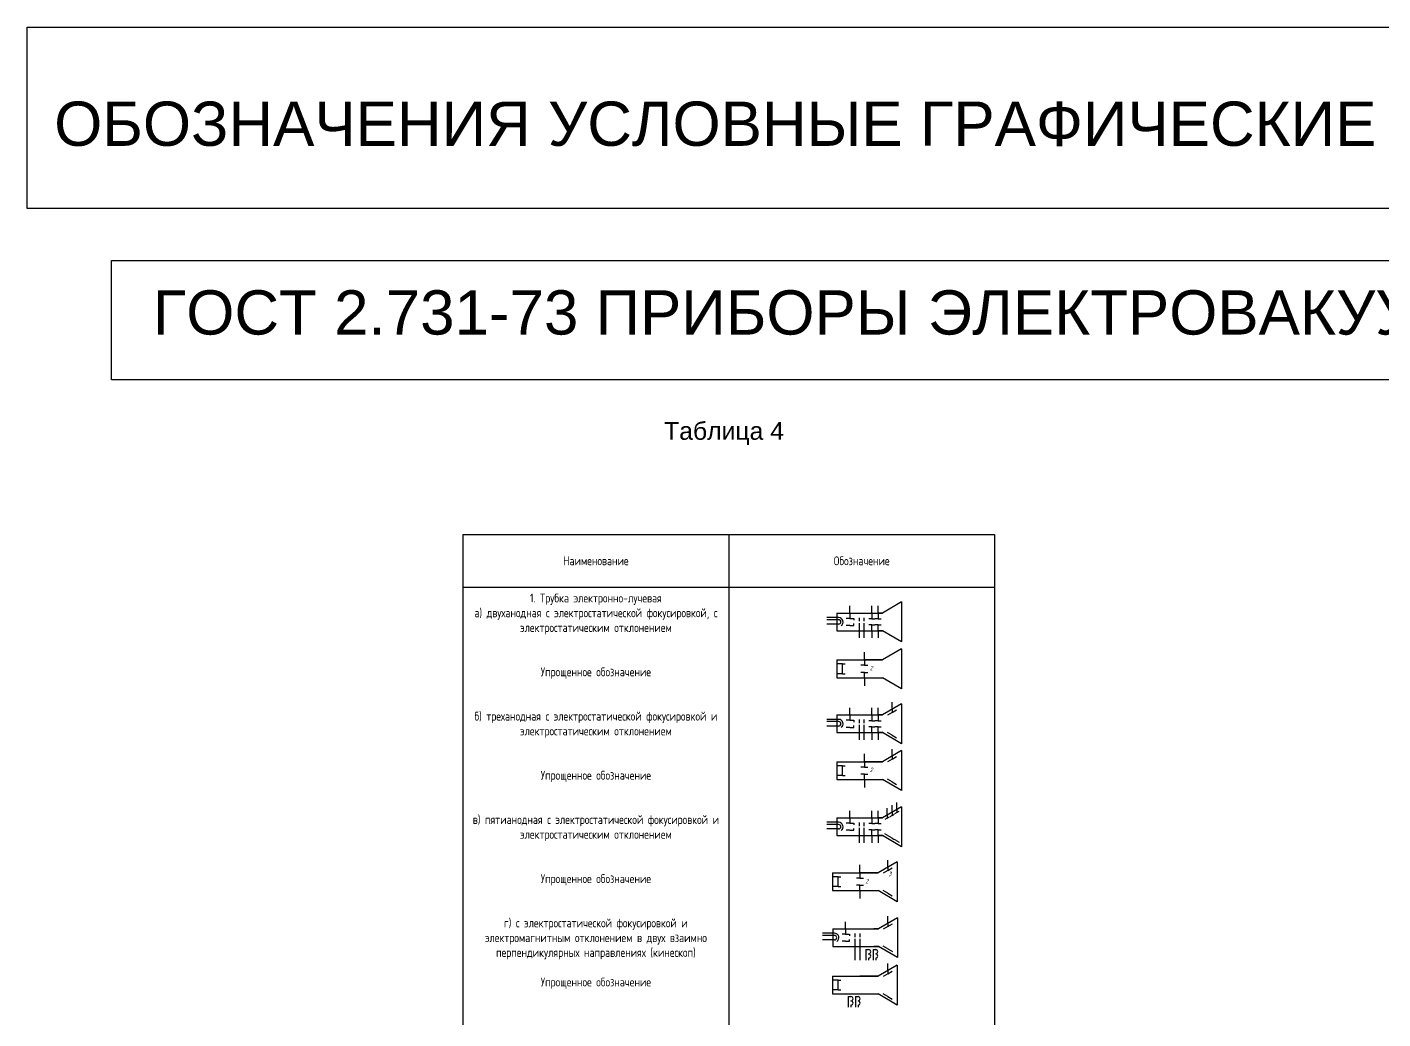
# Model space of a CAD drawing. Header units: millimetres. Extents: x -33 to 3443, y 207 to 2353.
# Drawn here: x 1912 to 2677, y 1793 to 2353 of the extents above; entities that cross this region are included whole.
import ezdxf

# ---------------------------------------------------------------- set-up
doc = ezdxf.new("R2010")
doc.units = ezdxf.units.MM
doc.styles.get("Standard").update_dxf_attribs({"font": 'arial.ttf'})

msp = doc.modelspace()

# ---------------------------------------------------------------- hatches: boundary and pattern name
h = msp.add_hatch()
h.set_pattern_fill('ANGLE', color=256)
h.set_pattern_definition([(0, (-683.602, -0.808), (0, 6.985), [5.08, -1.905]), (90, (-683.602, -0.808), (-6.985, 4e-16), [5.08, -1.905])])
h.paths.add_polyline_path([(2411.65, 2011.74, -0.010761), (2411.78, 2011.51), (2412.04, 2011.51, 0.584546)])
h.paths.add_polyline_path([(2411.78, 2011.51, 0.010761), (2411.65, 2011.74, 0.262191), (2411.52, 2011.51, 0.267949), (2411.65, 2011.29)])
h.paths.add_polyline_path([(2411.78, 2011.51), (2411.65, 2011.29, 0.262191), (2411.91, 2011.29, 0.010761)])
h.paths.add_polyline_path([(2412.04, 2011.51), (2411.78, 2011.51, -0.010761), (2411.91, 2011.29, 0.273724)])
h = msp.add_hatch()
h.set_pattern_fill('ANGLE', color=256)
h.set_pattern_definition([(0, (-564.516, 65.4206), (0, 6.985), [5.08, -1.905]), (90, (-564.516, 65.4206), (-6.985, 4e-16), [5.08, -1.905])])
h.paths.add_polyline_path([(2412.64, 1989.21, 1), (2412.12, 1989.21, 1)])

# ---------------------------------------------------------------- linework, layer by layer
for p, q in [((2158.26, 2066.93), (2458.26, 2066.93)), ((2158.26, 2066.93), (2158.26, 658.87)), ((2308.26, 2066.93), (2308.26, 658.87)), ((2458.26, 2066.93), (2458.26, 658.87)), ((2458.26, 2036.93), (2158.26, 2036.93)), ((2405.76, 2028.82), (2395.01, 2022.57)), ((2405.76, 2028.82), (2405.76, 2006.32)), ((2370.26, 2020.07), (2363.51, 2020.07)), ((2369.26, 2022.57), (2395.01, 2022.57)), ((2369.26, 2022.57), (2369.26, 2012.57)), ((2369.26, 2022.57), (2376.51, 2022.57)), ((2376.51, 2022.57), (2376.51, 2026.57)), ((2376.51, 2022.57), (2376.51, 2019.57)), ((2381.76, 2019.92), (2381.76, 2017.92)), ((2384.51, 2019.92), (2384.51, 2017.92)), ((2389.01, 2022.57), (2389.01, 2026.57)), ((2389.01, 2022.57), (2389.01, 2019.32)), ((2392.51, 2022.57), (2392.51, 2026.57)), ((2395.01, 2022.57), (2392.51, 2022.57)), ((2392.51, 2022.57), (2392.51, 2019.32)), ((2370.26, 2018.82), (2363.51, 2018.82)), ((2370.26, 2016.32), (2363.51, 2016.32)), ((2369.26, 2012.57), (2395.01, 2012.57)), ((2376.51, 2019.57), (2374.51, 2019.57)), ((2376.51, 2019.57), (2374.51, 2019.57)), ((2376.51, 2015.57), (2374.51, 2015.57)), ((2376.51, 2019.57), (2378.76, 2019.57)), ((2376.51, 2019.57), (2378.76, 2019.57)), ((2376.51, 2015.57), (2378.76, 2015.57)), ((2378.76, 2019.57), (2378.76, 2018.57)), ((2378.76, 2019.57), (2378.76, 2018.57)), ((2378.76, 2015.57), (2378.76, 2016.57)), ((2381.76, 2016.92), (2381.76, 2008.57)), ((2384.51, 2016.92), (2384.51, 2008.57)), ((2389.01, 2019.32), (2387.26, 2019.32)), ((2389.01, 2015.82), (2387.26, 2015.82)), ((2389.01, 2019.32), (2390.76, 2019.32)), ((2389.01, 2012.57), (2389.01, 2015.82)), ((2389.01, 2015.82), (2390.76, 2015.82)), ((2389.01, 2012.57), (2389.01, 2008.57)), ((2392.51, 2019.32), (2390.76, 2019.32)), ((2392.51, 2015.82), (2390.76, 2015.82)), ((2392.51, 2019.32), (2394.26, 2019.32)), ((2392.51, 2012.57), (2392.51, 2015.82)), ((2392.51, 2015.82), (2394.26, 2015.82)), ((2395.01, 2012.57), (2392.51, 2012.57)), ((2392.51, 2012.57), (2392.51, 2008.57)), ((2405.76, 2006.32), (2395.01, 2012.57)), ((2384.76, 1996.06), (2384.76, 2000.56)), ((2405.76, 2002.31), (2395.01, 1996.06)), ((2405.76, 2002.31), (2405.76, 1979.81)), ((2369.26, 1996.06), (2395.01, 1996.06)), ((2369.26, 1996.06), (2369.26, 1986.06)), ((2372.51, 1993.81), (2369.26, 1993.81)), ((2372.51, 1988.31), (2372.51, 1993.81)), ((2372.51, 1993.81), (2374.01, 1993.81)), ((2384.76, 1993.06), (2382.76, 1993.06)), ((2395.01, 1996.06), (2384.76, 1996.06)), ((2384.76, 1996.06), (2384.76, 1993.06)), ((2384.76, 1993.06), (2386.76, 1993.06)), ((2372.51, 1988.31), (2369.26, 1988.31)), ((2369.26, 1986.06), (2395.01, 1986.06)), ((2372.51, 1988.31), (2374.01, 1988.31)), ((2384.76, 1989.06), (2382.76, 1989.06)), ((2384.76, 1986.06), (2384.76, 1989.06)), ((2384.76, 1989.06), (2386.76, 1989.06)), ((2384.76, 1986.06), (2384.76, 1981.56)), ((2405.76, 1979.81), (2395.01, 1986.06)), ((2376.51, 1965.05), (2376.51, 1969.05)), ((2389.01, 1965.05), (2389.01, 1969.05)), ((2392.51, 1965.05), (2392.51, 1969.05)), ((2405.76, 1971.3), (2395.01, 1965.05)), ((2400.39, 1966.42), (2397.79, 1964.91)), ((2400.39, 1968.17), (2400.39, 1972.17)), ((2400.39, 1968.17), (2400.39, 1966.42)), ((2400.39, 1966.42), (2402.98, 1967.93)), ((2405.76, 1971.3), (2405.76, 1948.8)), ((2405.76, 1971.3), (2405.76, 1969.8)), ((2405.76, 1971.3), (2405.76, 1969.55)), ((2370.26, 1962.55), (2363.51, 1962.55)), ((2370.26, 1961.3), (2363.51, 1961.3)), ((2370.26, 1958.8), (2363.51, 1958.8)), ((2369.26, 1965.05), (2395.01, 1965.05)), ((2369.26, 1965.05), (2369.26, 1955.05)), ((2369.26, 1965.05), (2376.51, 1965.05)), ((2376.51, 1962.05), (2374.51, 1962.05)), ((2376.51, 1962.05), (2374.51, 1962.05)), ((2376.51, 1965.05), (2376.51, 1962.05)), ((2376.51, 1962.05), (2378.76, 1962.05)), ((2376.51, 1962.05), (2378.76, 1962.05)), ((2378.76, 1962.05), (2378.76, 1961.05)), ((2378.76, 1962.05), (2378.76, 1961.05)), ((2378.76, 1958.05), (2378.76, 1959.05)), ((2381.76, 1962.4), (2381.76, 1960.4)), ((2381.76, 1959.4), (2381.76, 1951.05)), ((2384.51, 1962.4), (2384.51, 1960.4)), ((2384.51, 1959.4), (2384.51, 1951.05)), ((2389.01, 1961.8), (2387.26, 1961.8)), ((2389.01, 1965.05), (2389.01, 1961.8)), ((2389.01, 1961.8), (2390.76, 1961.8)), ((2392.51, 1961.8), (2390.76, 1961.8)), ((2395.01, 1965.05), (2392.51, 1965.05)), ((2392.51, 1965.05), (2392.51, 1961.8)), ((2392.51, 1961.8), (2394.26, 1961.8)), ((2369.26, 1955.05), (2395.01, 1955.05)), ((2376.51, 1958.05), (2374.51, 1958.05)), ((2376.51, 1958.05), (2378.76, 1958.05)), ((2389.01, 1958.3), (2387.26, 1958.3)), ((2389.01, 1955.05), (2389.01, 1958.3)), ((2389.01, 1958.3), (2390.76, 1958.3)), ((2389.01, 1955.05), (2389.01, 1951.05)), ((2392.51, 1958.3), (2390.76, 1958.3)), ((2392.51, 1955.05), (2392.51, 1958.3)), ((2392.51, 1958.3), (2394.26, 1958.3)), ((2395.01, 1955.05), (2392.51, 1955.05)), ((2392.51, 1955.05), (2392.51, 1951.05)), ((2405.76, 1948.8), (2395.01, 1955.05)), ((2400.39, 1953.67), (2397.79, 1955.18)), ((2400.39, 1953.67), (2402.98, 1952.16)), ((2405.76, 1944.91), (2395.01, 1938.66)), ((2400.39, 1941.79), (2400.39, 1945.79)), ((2405.76, 1944.91), (2405.76, 1922.41)), ((2369.26, 1938.66), (2395.01, 1938.66)), ((2369.26, 1938.66), (2369.26, 1928.66)), ((2372.51, 1936.41), (2369.26, 1936.41)), ((2372.51, 1930.91), (2372.51, 1936.41)), ((2372.51, 1936.41), (2374.01, 1936.41)), ((2384.76, 1938.66), (2384.76, 1943.16)), ((2395.01, 1938.66), (2384.76, 1938.66)), ((2384.76, 1938.66), (2384.76, 1935.66)), ((2400.39, 1940.04), (2397.79, 1938.53)), ((2400.39, 1941.79), (2400.39, 1940.04)), ((2400.39, 1940.04), (2402.98, 1941.54)), ((2372.51, 1930.91), (2369.26, 1930.91)), ((2369.26, 1928.66), (2395.01, 1928.66)), ((2372.51, 1930.91), (2374.01, 1930.91)), ((2384.76, 1935.66), (2382.76, 1935.66)), ((2384.76, 1931.66), (2382.76, 1931.66)), ((2384.76, 1935.66), (2386.76, 1935.66)), ((2384.76, 1928.66), (2384.76, 1931.66)), ((2384.76, 1931.66), (2386.76, 1931.66)), ((2384.76, 1928.66), (2384.76, 1924.16)), ((2405.76, 1922.41), (2395.01, 1928.66)), ((2400.39, 1927.29), (2397.79, 1928.79)), ((2400.39, 1927.29), (2402.98, 1925.78)), ((2405.76, 1913.19), (2395.01, 1906.94)), ((2400.39, 1910.06), (2400.39, 1914.06)), ((2403.14, 1911.66), (2403.14, 1915.66)), ((2405.76, 1913.19), (2405.76, 1890.69)), ((2369.26, 1906.94), (2395.01, 1906.94)), ((2369.26, 1906.94), (2369.26, 1896.94)), ((2369.26, 1906.94), (2376.51, 1906.94)), ((2376.51, 1906.94), (2376.51, 1910.94)), ((2376.51, 1906.94), (2376.51, 1903.94)), ((2389.01, 1906.94), (2389.01, 1910.94)), ((2389.01, 1906.94), (2389.01, 1903.69)), ((2392.51, 1906.94), (2392.51, 1910.94)), ((2395.01, 1906.94), (2392.51, 1906.94)), ((2392.51, 1906.94), (2392.51, 1903.69)), ((2397.64, 1906.71), (2396.34, 1905.96)), ((2397.64, 1908.46), (2397.64, 1912.46)), ((2397.64, 1908.46), (2397.64, 1906.71)), ((2397.64, 1906.71), (2398.93, 1907.47)), ((2400.39, 1908.31), (2399.09, 1907.56)), ((2400.39, 1910.06), (2400.39, 1908.31)), ((2400.39, 1908.31), (2401.68, 1909.07)), ((2403.14, 1909.91), (2401.84, 1909.16)), ((2403.14, 1911.66), (2403.14, 1909.91)), ((2403.14, 1909.91), (2404.43, 1910.67)), ((2370.26, 1904.44), (2363.51, 1904.44)), ((2370.26, 1903.19), (2363.51, 1903.19)), ((2370.26, 1900.69), (2363.51, 1900.69)), ((2376.51, 1903.94), (2374.51, 1903.94)), ((2376.51, 1903.94), (2374.51, 1903.94)), ((2376.51, 1899.94), (2374.51, 1899.94)), ((2376.51, 1903.94), (2378.76, 1903.94)), ((2376.51, 1903.94), (2378.76, 1903.94)), ((2376.51, 1899.94), (2378.76, 1899.94)), ((2378.76, 1903.94), (2378.76, 1902.94)), ((2378.76, 1903.94), (2378.76, 1902.94)), ((2378.76, 1899.94), (2378.76, 1900.94)), ((2381.76, 1904.29), (2381.76, 1902.29)), ((2381.76, 1901.29), (2381.76, 1892.94)), ((2384.51, 1904.29), (2384.51, 1902.29)), ((2384.51, 1901.29), (2384.51, 1892.94)), ((2389.01, 1903.69), (2387.26, 1903.69)), ((2389.01, 1900.19), (2387.26, 1900.19)), ((2389.01, 1903.69), (2390.76, 1903.69)), ((2389.01, 1896.94), (2389.01, 1900.19)), ((2389.01, 1900.19), (2390.76, 1900.19)), ((2392.51, 1903.69), (2390.76, 1903.69)), ((2392.51, 1900.19), (2390.76, 1900.19)), ((2392.51, 1903.69), (2394.26, 1903.69)), ((2392.51, 1896.94), (2392.51, 1900.19)), ((2392.51, 1900.19), (2394.26, 1900.19)), ((2397.64, 1897.16), (2396.34, 1897.92)), ((2369.26, 1896.94), (2395.01, 1896.94)), ((2389.01, 1896.94), (2389.01, 1892.94)), ((2395.01, 1896.94), (2392.51, 1896.94)), ((2392.51, 1896.94), (2392.51, 1892.94)), ((2405.76, 1890.69), (2395.01, 1896.94)), ((2397.64, 1897.16), (2398.93, 1896.41)), ((2400.39, 1895.56), (2399.09, 1896.32)), ((2400.39, 1895.56), (2401.68, 1894.81)), ((2403.14, 1893.96), (2401.84, 1894.72)), ((2403.14, 1893.96), (2404.43, 1893.21)), ((2397.93, 1879.01), (2397.93, 1883.01)), ((2366.8, 1875.88), (2392.55, 1875.88)), ((2366.8, 1875.88), (2366.8, 1865.88)), ((2382.3, 1875.88), (2382.3, 1880.38)), ((2392.55, 1875.88), (2382.3, 1875.88)), ((2382.3, 1875.88), (2382.3, 1872.88)), ((2403.3, 1882.13), (2392.55, 1875.88)), ((2397.93, 1877.26), (2395.33, 1875.75)), ((2397.93, 1879.01), (2397.93, 1877.26)), ((2397.93, 1877.26), (2400.52, 1878.77)), ((2403.3, 1882.13), (2403.3, 1859.63)), ((2370.05, 1873.63), (2366.8, 1873.63)), ((2370.05, 1868.13), (2366.8, 1868.13)), ((2370.05, 1868.13), (2370.05, 1873.63)), ((2370.05, 1873.63), (2371.55, 1873.63)), ((2370.05, 1868.13), (2371.55, 1868.13)), ((2382.3, 1872.88), (2380.3, 1872.88)), ((2382.3, 1868.88), (2380.3, 1868.88)), ((2382.3, 1872.88), (2384.3, 1872.88)), ((2382.3, 1865.88), (2382.3, 1868.88)), ((2382.3, 1868.88), (2384.3, 1868.88)), ((2366.8, 1865.88), (2392.55, 1865.88)), ((2382.3, 1865.88), (2382.3, 1861.38)), ((2403.3, 1859.63), (2392.55, 1865.88)), ((2397.93, 1864.51), (2395.33, 1866.02)), ((2397.93, 1864.51), (2400.52, 1863)), ((2366.92, 1844.34), (2392.67, 1844.34)), ((2366.92, 1844.34), (2366.92, 1834.34)), ((2366.92, 1844.34), (2374.17, 1844.34)), ((2374.17, 1844.34), (2374.17, 1848.34)), ((2374.17, 1844.34), (2374.17, 1841.34)), ((2392.67, 1844.34), (2390.17, 1844.34)), ((2403.42, 1850.59), (2392.67, 1844.34)), ((2398.05, 1845.71), (2395.45, 1844.21)), ((2398.05, 1847.46), (2398.05, 1851.46)), ((2398.05, 1847.46), (2398.05, 1845.71)), ((2398.05, 1845.71), (2400.64, 1847.22)), ((2403.42, 1850.59), (2403.42, 1828.09)), ((2367.92, 1841.84), (2361.17, 1841.84)), ((2367.92, 1840.59), (2361.17, 1840.59)), ((2367.92, 1838.09), (2361.17, 1838.09)), ((2374.17, 1841.34), (2372.17, 1841.34)), ((2374.17, 1841.34), (2372.17, 1841.34)), ((2374.17, 1837.34), (2372.17, 1837.34)), ((2374.17, 1841.34), (2376.42, 1841.34)), ((2374.17, 1841.34), (2376.42, 1841.34)), ((2374.17, 1837.34), (2376.42, 1837.34)), ((2376.42, 1841.34), (2376.42, 1840.34)), ((2376.42, 1841.34), (2376.42, 1840.34)), ((2376.42, 1837.34), (2376.42, 1838.34)), ((2379.42, 1841.69), (2379.42, 1839.69)), ((2379.42, 1838.69), (2379.42, 1826.59)), ((2382.17, 1841.69), (2382.17, 1839.69)), ((2382.17, 1838.69), (2382.17, 1826.59)), ((2366.92, 1834.34), (2392.67, 1834.34)), ((2382.17, 1834.34), (2385.67, 1834.34)), ((2385.67, 1832.59), (2387.17, 1832.59)), ((2385.67, 1832.59), (2385.67, 1826.59)), ((2389.67, 1832.59), (2391.17, 1832.59)), ((2389.67, 1832.59), (2389.67, 1826.59)), ((2392.67, 1834.34), (2390.17, 1834.34)), ((2403.42, 1828.09), (2392.67, 1834.34)), ((2398.05, 1832.96), (2395.45, 1834.47)), ((2398.05, 1832.96), (2400.64, 1831.46)), ((2387.17, 1827.79), (2387.17, 1826.59)), ((2391.17, 1827.79), (2391.17, 1826.59)), ((2403.3, 1823.81), (2392.55, 1817.56)), ((2397.93, 1820.69), (2397.93, 1824.69)), ((2403.3, 1823.81), (2403.3, 1801.31)), ((2366.8, 1817.56), (2392.55, 1817.56)), ((2366.8, 1817.56), (2366.8, 1807.56)), ((2370.05, 1815.31), (2366.8, 1815.31)), ((2370.05, 1809.81), (2370.05, 1815.31)), ((2370.05, 1815.31), (2371.55, 1815.31)), ((2392.55, 1817.56), (2382.3, 1817.56)), ((2397.93, 1818.94), (2395.33, 1817.43)), ((2397.93, 1820.69), (2397.93, 1818.94)), ((2397.93, 1818.94), (2400.52, 1820.44)), ((2370.05, 1809.81), (2366.8, 1809.81)), ((2366.8, 1807.56), (2392.55, 1807.56)), ((2370.05, 1809.81), (2371.55, 1809.81)), ((2375.68, 1806.06), (2377.18, 1806.06)), ((2375.68, 1806.06), (2375.68, 1800.06)), ((2379.68, 1806.06), (2381.18, 1806.06)), ((2379.68, 1806.06), (2379.68, 1800.06)), ((2403.3, 1801.31), (2392.55, 1807.56)), ((2397.93, 1806.19), (2395.33, 1807.69)), ((2397.93, 1806.19), (2400.52, 1804.68)), ((2377.18, 1801.26), (2377.18, 1800.06)), ((2381.18, 1801.26), (2381.18, 1800.06))]:
    msp.add_line(p, q)
for points in [[(1912.28, 2353.27), (2888.06, 2353.27), (2888.06, 2250.97), (1912.28, 2250.97)], [(1959.96, 2221.46), (2824.66, 2221.46), (2824.66, 2154.2), (1959.96, 2154.2)]]:
    msp.add_lwpolyline(points, close=True)
for centre, radius, start in [((2370.26, 2017.57), 2.5, 302.12076), ((2370.26, 2017.57), 1.25, 270), ((2370.26, 1960.05), 2.5, 302.12076), ((2370.26, 1960.05), 1.25, 270), ((2370.26, 1901.94), 2.5, 302.12076), ((2370.26, 1901.94), 1.25, 270), ((2367.92, 1839.34), 2.5, 302.12076), ((2367.92, 1839.34), 1.25, 270), ((2387.17, 1831.39), 1.2, 270), ((2387.17, 1828.99), 1.2, 270), ((2391.17, 1831.39), 1.2, 270), ((2391.17, 1828.99), 1.2, 270), ((2377.18, 1804.86), 1.2, 270), ((2381.18, 1804.86), 1.2, 270), ((2377.18, 1802.46), 1.2, 270), ((2381.18, 1802.46), 1.2, 270)]:
    msp.add_arc(centre, radius, start, 90)

# ---------------------------------------------------------------- texts
at = {"attachment_point": 1}
for s, width, gutter_width, heights, insert, char_height in [('ОБОЗНАЧЕНИЯ УСЛОВНЫЕ ГРАФИЧЕСКИЕ В СХЕМАХ', 1137.9666, 125, [-25.87], (1927.55, 2311.25), 25), ('ГОСТ 2.731-73 ПРИБОРЫ ЭЛЕКТРОВАКУУМНЫЕ', 6862.284, 125, [-25.89], (1983.19, 2204.72), 25), ('Таблица 4', 390.034, 12.5, [-12.29], (2271.74, 2130.36), 10), ('{\\fGOST type A|b0|i1|c204|p34;2}', 5.3249, 12.5, [-2.5], (2387.84, 1992.73), 2.5), ('{\\fGOST type A|b0|i1|c204|p34;2}', 5.3249, 12.5, [-2.5], (2387.84, 1935.33), 2.5), ('{\\fGOST type A|b0|i1|c204|p34;3}', 5.3249, 12.5, [-2.5], (2398.33, 1876.54), 2.5), ('{\\fGOST type A|b0|i1|c204|p34;2}', 5.3249, 12.5, [-2.5], (2385.38, 1872.55), 2.5)]:
    msp.add_mtext_dynamic_manual_height_columns(s, width=width, gutter_width=gutter_width, heights=heights, dxfattribs=dict(at, insert=insert, char_height=char_height))
at = {"color": 242, "true_color": 0xcd2027, "char_height": 5, "attachment_point": 2}
for s, heights, insert in [('\\pxqc;{\\fGOST type A|b0|i0|c204|p34;Наименование}', [17.61], (2233.26, 2054.54)), ('\\pxqc;{\\fGOST type A|b0|i0|c204|p34;Обозначение}', [17.61], (2383.26, 2054.54)), ('\\pxqc;{\\fGOST type A|b0|i0|c204|p34;1.^IТрубка электронно-лучевая\\Pа) двуханодная с электростатической фокусировкой, с\\Pэлектростатическим отклонением\\P\\P\\PУпрощенное обозначение\\P\\P\\Pб) треханодная с электростатической фокусировкой и\\Pэлектростатическим отклонением\\P\\P\\PУпрощенное обозначение\\P\\P\\Pв) пятианодная с электростатической фокусировкой и\\Pэлектростатическим отклонением\\P\\P\\PУпрощенное обозначение\\P\\P\\Pг) с электростатической фокусировкой и электромагнитным отклонением в двух взаимно перпендикулярных направлениях (кинескоп)\\P\\PУпрощенное обозначение}', [245.75], (2233.26, 2033.52))]:
    msp.add_mtext_dynamic_manual_height_columns(s, width=150, gutter_width=12.5, heights=heights, dxfattribs=dict(at, insert=insert))

doc.saveas('drawing.dxf')
